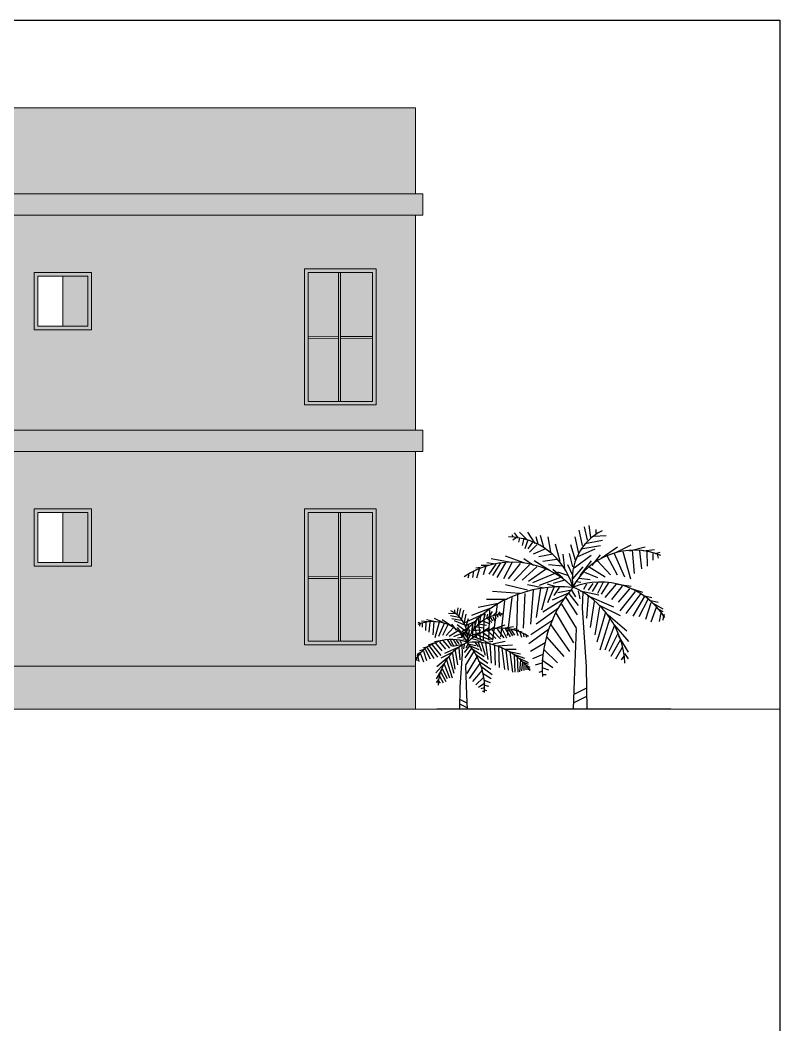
# Model space of a CAD drawing. Header units: inches. Extents: x -179 to 300, y 123 to 718.
# Drawn here: x 264.57 to 299.89, y 423.18 to 469.87 of the extents above; entities that cross this region are included whole.
import ezdxf

# ---------------------------------------------------------------- set-up
doc = ezdxf.new("R2010")
doc.units = ezdxf.units.IN
doc.header["$MEASUREMENT"] = 0
doc.layers.add('BN', color=1, linetype='Continuous')
doc.layers.add('SHADE', color=250, linetype='Continuous', lineweight=5)

# ---------------------------------------------------------------- blocks, each defined once
blk = doc.blocks.new('A$C353D2B1A')
at = {"layer": 'BN', "color": 3}
for p, q in [((2.402, 2.361), (2.359, 2.547)), ((2.446, 2.398), (2.424, 2.566)), ((1.366, 2.398), (1.351, 2.436)), ((1.409, 2.398), (1.359, 2.361)), ((1.438, 2.389), (1.38, 2.463)), ((1.453, 2.389), (1.438, 2.333)), ((1.562, 2.361), (1.453, 2.473)), ((1.511, 2.389), (1.489, 2.287)), ((1.67, 2.315), (1.569, 2.473)), ((1.714, 2.305), (1.685, 2.408)), ((1.794, 2.259), (1.743, 2.426)), ((1.888, 2.194), (1.852, 2.408)), ((2.279, 2.175), (2.228, 2.408)), ((2.33, 2.287), (2.286, 2.501)), ((2.489, 2.417), (2.663, 2.426)), ((2.518, 2.51), (2.518, 2.445)), ((1.562, 2.352), (1.525, 2.24)), ((1.634, 2.333), (1.569, 2.24)), ((1.692, 2.296), (1.591, 2.194)), ((2.018, 2.064), (1.953, 2.305)), ((2.236, 2.082), (2.17, 2.296)), ((2.308, 2.24), (2.584, 2.287)), ((2.366, 2.315), (2.613, 2.361)), ((2.591, 2.11), (2.823, 2.268)), ((2.808, 2.194), (3.011, 2.296)), ((2.99, 2.213), (3.207, 2.268)), ((1.511, 2.045), (1.257, 2.138)), ((1.815, 2.24), (1.641, 2.166)), ((1.917, 2.166), (1.721, 2.129)), ((2.083, 1.962), (2.062, 2.166)), ((2.199, 1.989), (2.149, 2.175)), ((2.453, 2.147), (2.214, 1.971)), ((2.257, 2.129), (2.511, 2.24)), ((2.468, 2.008), (2.584, 2.157)), ((2.678, 2.138), (2.816, 1.878)), ((2.772, 2.175), (2.917, 1.85)), ((2.895, 2.203), (3.004, 1.822)), ((3.026, 2.222), (3.055, 1.897)), ((3.127, 2.213), (3.156, 1.962)), ((3.185, 2.213), (3.337, 2.231)), ((3.229, 2.203), (3.236, 1.999)), ((3.316, 2.175), (3.316, 2.082)), ((3.352, 2.175), (3.417, 2.194)), ((3.374, 2.166), (3.388, 2.11)), ((0.902, 1.98), (0.844, 1.971)), ((0.895, 1.971), (0.851, 1.832)), ((1.018, 2.008), (0.916, 2.008)), ((0.982, 1.999), (0.945, 1.878)), ((1.112, 2.027), (0.996, 2.045)), ((1.119, 2.027), (1.025, 1.887)), ((1.308, 2.055), (1.054, 2.101)), ((1.185, 2.045), (1.076, 1.869)), ((1.257, 2.045), (1.134, 1.841)), ((1.344, 2.045), (1.228, 1.822)), ((1.46, 2.036), (1.293, 1.822)), ((1.591, 2.017), (1.373, 1.794)), ((1.692, 1.989), (1.489, 1.804)), ((1.649, 2.008), (1.511, 2.101)), ((1.881, 1.934), (1.656, 2.073)), ((1.975, 2.092), (1.779, 2.064)), ((2.055, 1.999), (1.859, 2.017)), ((2.199, 1.869), (2.127, 2.017)), ((2.337, 1.989), (2.192, 1.822)), ((2.453, 2.073), (2.294, 1.869)), ((2.424, 1.989), (2.649, 1.85)), ((2.54, 2.073), (2.721, 1.878)), ((0.743, 1.878), (0.728, 1.832)), ((0.808, 1.934), (0.793, 1.841)), ((1.815, 1.952), (1.576, 1.785)), ((1.946, 1.897), (1.634, 1.766)), ((2.026, 1.841), (1.728, 1.729)), ((2.055, 1.832), (1.917, 1.952)), ((2.127, 1.869), (1.989, 1.915)), ((2.286, 1.832), (2.439, 1.813)), ((2.359, 1.915), (2.54, 1.841)), ((1.562, 1.664), (1.257, 1.739)), ((1.794, 1.692), (1.562, 1.739)), ((1.743, 1.692), (1.685, 1.283)), ((1.844, 1.692), (1.757, 1.385)), ((1.96, 1.711), (1.844, 1.748)), ((1.931, 1.701), (1.844, 1.488)), ((2.083, 1.804), (1.924, 1.757)), ((2.004, 1.701), (1.931, 1.59)), ((2.25, 1.785), (2.308, 1.776)), ((2.388, 1.748), (2.344, 1.674)), ((2.475, 1.757), (2.41, 1.664)), ((2.547, 1.776), (2.468, 1.646)), ((2.62, 1.776), (2.54, 1.618)), ((2.7, 1.776), (2.591, 1.608)), ((2.801, 1.748), (2.642, 1.562)), ((2.888, 1.72), (2.736, 1.534)), ((2.823, 1.748), (3.011, 1.72)), ((1.453, 1.618), (1.076, 1.646)), ((1.344, 1.562), (1.279, 1.032)), ((1.424, 1.599), (1.409, 1.079)), ((1.525, 1.618), (1.504, 1.135)), ((1.641, 1.664), (1.605, 1.19)), ((2.076, 1.543), (1.779, 1.358)), ((2.127, 1.618), (1.91, 1.525)), ((2.178, 1.664), (1.989, 1.627)), ((2.098, 1.562), (2.257, 1.32)), ((2.142, 1.618), (2.272, 1.451)), ((2.178, 1.664), (2.236, 1.571)), ((2.272, 1.655), (2.294, 1.543)), ((2.301, 1.655), (2.562, 1.599)), ((2.337, 1.636), (2.326, 1.419)), ((2.41, 1.581), (2.388, 1.274)), ((2.395, 1.59), (2.765, 1.432)), ((2.99, 1.683), (2.83, 1.497)), ((3.069, 1.646), (2.852, 1.376)), ((3.149, 1.618), (2.939, 1.339)), ((3.026, 1.683), (3.171, 1.636)), ((3.193, 1.571), (3.033, 1.302)), ((3.178, 1.59), (3.301, 1.562)), ((0.583, 1.325), (0.595, 1.419)), ((0.608, 1.304), (0.632, 1.408)), ((1.076, 1.423), (0.779, 1.311)), ((1.156, 1.478), (0.873, 1.423)), ((1.279, 1.534), (0.989, 1.534)), ((1.141, 1.469), (1.076, 0.967)), ((1.243, 1.516), (1.185, 1.014)), ((1.997, 1.413), (1.685, 1.19)), ((2.04, 1.469), (2.243, 1.135)), ((2.497, 1.506), (2.439, 1.144)), ((2.569, 1.432), (2.504, 1.042)), ((2.555, 1.46), (2.859, 1.311)), ((3.243, 1.534), (3.12, 1.293)), ((3.287, 1.488), (3.214, 1.255)), ((3.265, 1.525), (3.388, 1.497)), ((3.359, 1.423), (3.287, 1.218)), ((3.323, 1.478), (3.453, 1.404)), ((0.379, 1.21), (0.265, 1.267)), ((0.559, 1.335), (0.461, 1.34)), ((0.628, 1.278), (0.489, 1.304)), ((0.542, 1.387), (0.542, 1.351)), ((0.648, 1.262), (0.673, 1.382)), ((0.677, 1.199), (0.705, 1.33)), ((0.909, 1.311), (0.685, 1.209)), ((0.701, 1.147), (0.738, 1.267)), ((0.824, 1.136), (0.86, 1.272)), ((0.873, 1.265), (0.902, 0.977)), ((0.897, 1.21), (0.917, 1.33)), ((0.96, 1.348), (0.945, 0.967)), ((0.95, 1.246), (0.979, 1.34)), ((0.995, 1.272), (1.011, 1.33)), ((1.007, 1.267), (1.064, 1.21)), ((1.032, 1.385), (1.018, 0.967)), ((1.019, 1.278), (1.076, 1.366)), ((1.04, 1.288), (1.076, 1.236)), ((1.08, 1.304), (1.142, 1.366)), ((1.08, 1.298), (1.101, 1.236)), ((1.109, 1.319), (1.121, 1.262)), ((1.142, 1.319), (1.15, 1.288)), ((1.15, 1.319), (1.182, 1.361)), ((1.166, 1.325), (1.195, 1.304)), ((1.191, 1.325), (1.199, 1.345)), ((1.96, 1.348), (2.207, 0.93)), ((2.649, 1.339), (2.533, 0.939)), ((2.714, 1.274), (2.576, 0.828)), ((2.692, 1.32), (2.953, 1.097)), ((3.403, 1.395), (3.453, 1.367)), ((3.424, 1.348), (3.403, 1.227)), ((3.461, 1.311), (3.453, 1.246)), ((3.461, 1.32), (3.482, 1.32)), ((0.073, 1.199), (0.037, 1.21)), ((0.061, 1.194), (0.053, 1.163)), ((0.167, 1.22), (0.082, 1.23)), ((0.094, 1.199), (0.094, 1.147)), ((0.143, 1.215), (0.139, 1.1)), ((0.277, 1.22), (0.155, 1.251)), ((0.2, 1.22), (0.183, 1.079)), ((0.257, 1.225), (0.241, 1.042)), ((0.33, 1.215), (0.269, 1)), ((0.4, 1.199), (0.318, 1.016)), ((0.502, 1.163), (0.371, 1.251)), ((0.453, 1.178), (0.375, 1.032)), ((0.53, 1.142), (0.428, 1.032)), ((0.661, 1.236), (0.506, 1.262)), ((0.571, 1.105), (0.506, 1.189)), ((0.689, 1.173), (0.546, 1.236)), ((0.579, 1.183), (0.714, 1.084)), ((0.579, 1.142), (0.669, 1.027)), ((0.75, 1.144), (0.648, 1.088)), ((0.815, 1.218), (0.685, 1.162)), ((0.722, 1.095), (0.75, 1.199)), ((0.743, 1.125), (0.743, 1.023)), ((0.787, 1.079), (0.799, 1.194)), ((0.793, 1.19), (0.793, 1.004)), ((0.822, 1.218), (0.851, 0.995)), ((0.848, 1.152), (0.958, 1.136)), ((0.881, 1.194), (0.991, 1.173)), ((0.901, 1.063), (1.027, 1.142)), ((0.938, 1.236), (1.036, 1.194)), ((1.032, 1.105), (1.109, 1.157)), ((1.109, 1.126), (1.252, 1.178)), ((1.203, 1.126), (1.268, 1)), ((1.223, 1.131), (1.366, 1.157)), ((1.252, 1.126), (1.321, 1.011)), ((1.293, 1.126), (1.354, 1.027)), ((1.333, 1.115), (1.399, 1.126)), ((1.917, 1.246), (1.612, 1.042)), ((1.888, 1.181), (2.149, 0.809)), ((2.772, 1.162), (2.642, 0.828)), ((2.772, 1.181), (2.975, 0.949)), ((0.595, 1.095), (0.469, 1.016)), ((0.632, 1.053), (0.53, 1.011)), ((0.673, 1.006), (0.587, 0.995)), ((0.692, 1.079), (0.634, 1.032)), ((0.644, 1.095), (0.726, 1)), ((0.706, 1.088), (0.692, 1.023)), ((0.722, 1.027), (0.762, 1.11)), ((0.762, 1.027), (0.84, 1.053)), ((0.787, 0.99), (0.877, 0.964)), ((0.803, 1.1), (0.913, 1.11)), ((0.803, 1.006), (0.881, 1.074)), ((0.82, 1.011), (0.987, 0.948)), ((0.864, 1.042), (1.04, 0.969)), ((0.938, 1.074), (1.072, 0.98)), ((1.007, 1.095), (1.121, 0.99)), ((1.064, 1.11), (1.187, 0.985)), ((1.138, 1.121), (1.231, 1)), ((1.329, 1.115), (1.382, 1.037)), ((1.386, 1.105), (1.443, 1.105)), ((1.407, 1.1), (1.427, 1.032)), ((1.452, 1.089), (1.484, 1.084)), ((1.456, 1.084), (1.48, 1.006)), ((1.505, 1.063), (1.513, 1.011)), ((1.541, 1.032), (1.549, 1.006)), ((1.859, 1.116), (1.583, 0.912)), ((1.83, 1.014), (2.069, 0.735)), ((2.823, 1.051), (2.7, 0.809)), ((2.837, 1.023), (2.968, 0.8)), ((0.171, 0.87), (0.102, 0.854)), ((0.163, 0.859), (0.253, 0.708)), ((0.257, 0.922), (0.175, 0.896)), ((0.188, 0.885), (0.306, 0.729)), ((0.232, 0.901), (0.355, 0.75)), ((0.371, 0.959), (0.265, 0.943)), ((0.277, 0.922), (0.367, 0.818)), ((0.334, 0.943), (0.42, 0.838)), ((0.383, 0.959), (0.473, 0.854)), ((0.612, 0.87), (0.404, 0.781)), ((0.44, 0.974), (0.502, 0.88)), ((0.485, 0.974), (0.53, 0.885)), ((0.665, 0.906), (0.518, 0.875)), ((0.526, 0.974), (0.571, 0.901)), ((0.567, 0.964), (0.603, 0.912)), ((0.603, 0.865), (0.616, 0.692)), ((0.616, 0.959), (0.64, 0.917)), ((0.644, 0.896), (0.65, 0.774)), ((0.693, 0.98), (0.661, 0.974)), ((0.681, 0.906), (0.669, 0.844)), ((0.754, 0.885), (0.681, 0.791)), ((0.779, 0.854), (0.689, 0.718)), ((0.734, 0.912), (0.701, 0.859)), ((0.734, 0.912), (0.84, 0.891)), ((0.762, 0.885), (0.885, 0.833)), ((0.791, 0.844), (0.958, 0.739)), ((0.832, 0.933), (0.873, 0.87)), ((0.856, 0.938), (0.921, 0.959)), ((0.873, 0.933), (0.921, 0.812)), ((0.921, 0.927), (0.97, 0.755)), ((0.95, 0.927), (1.08, 0.953)), ((0.979, 0.927), (1.011, 0.697)), ((1.036, 0.912), (1.056, 0.645)), ((1.08, 0.912), (1.252, 0.953)), ((1.101, 0.885), (1.113, 0.614)), ((1.142, 0.885), (1.354, 0.901)), ((1.158, 0.875), (1.166, 0.582)), ((1.203, 0.854), (1.24, 0.556)), ((1.808, 0.93), (1.605, 0.809)), ((2.859, 0.967), (2.729, 0.735)), ((2.888, 0.865), (2.794, 0.698)), ((0.012, 0.718), (0, 0.718)), ((0.012, 0.713), (0.016, 0.676)), ((0.09, 0.807), (0.016, 0.765)), ((0.045, 0.76), (0.016, 0.744)), ((0.033, 0.734), (0.045, 0.666)), ((0.122, 0.833), (0.053, 0.818)), ((0.069, 0.776), (0.11, 0.661)), ((0.11, 0.812), (0.151, 0.682)), ((0.135, 0.838), (0.204, 0.703)), ((0.444, 0.718), (0.298, 0.593)), ((0.522, 0.797), (0.351, 0.713)), ((0.469, 0.729), (0.534, 0.504)), ((0.514, 0.781), (0.55, 0.561)), ((0.555, 0.823), (0.587, 0.619)), ((0.811, 0.802), (0.697, 0.614)), ((0.856, 0.734), (0.718, 0.499)), ((0.836, 0.77), (1.011, 0.645)), ((1.24, 0.838), (1.403, 0.838)), ((1.26, 0.828), (1.293, 0.546)), ((1.309, 0.807), (1.468, 0.776)), ((1.317, 0.802), (1.354, 0.52)), ((1.354, 0.776), (1.521, 0.713)), ((1.378, 0.755), (1.386, 0.52)), ((1.419, 0.734), (1.427, 0.52)), ((1.447, 0.713), (1.574, 0.655)), ((1.779, 0.763), (1.634, 0.707)), ((1.794, 0.837), (1.982, 0.651)), ((2.91, 0.744), (2.874, 0.689)), ((2.917, 0.781), (2.968, 0.707)), ((0.4, 0.64), (0.285, 0.509)), ((0.371, 0.567), (0.44, 0.431)), ((0.4, 0.629), (0.473, 0.441)), ((0.432, 0.692), (0.51, 0.441)), ((0.897, 0.64), (0.75, 0.431)), ((0.881, 0.676), (1.052, 0.561)), ((0.913, 0.603), (1.068, 0.488)), ((1.468, 0.687), (1.452, 0.525)), ((1.496, 0.661), (1.48, 0.535)), ((1.5, 0.661), (1.574, 0.629)), ((1.513, 0.645), (1.513, 0.54)), ((1.537, 0.619), (1.594, 0.588)), ((1.541, 0.608), (1.541, 0.551)), ((1.562, 0.588), (1.57, 0.551)), ((1.57, 0.582), (1.602, 0.556)), ((1.765, 0.642), (1.67, 0.614)), ((1.765, 0.689), (1.917, 0.586)), ((1.779, 0.577), (1.859, 0.549)), ((0.363, 0.551), (0.289, 0.425)), ((0.334, 0.462), (0.387, 0.368)), ((0.351, 0.52), (0.424, 0.389)), ((0.93, 0.546), (0.795, 0.389)), ((0.95, 0.446), (0.844, 0.342)), ((0.942, 0.499), (1.056, 0.431)), ((1.772, 0.531), (1.721, 0.512)), ((1.772, 0.484), (1.823, 0.484)), ((0.318, 0.415), (0.289, 0.373)), ((0.322, 0.394), (0.342, 0.363)), ((0.966, 0.363), (0.881, 0.305)), ((0.958, 0.3), (0.913, 0.284)), ((0.958, 0.405), (1.04, 0.373)), ((0.966, 0.337), (1.019, 0.321)), ((2.39, 0.296), (2.209, 0.207)), ((0.614, 0.142), (0.716, 0.092)), ((0.962, 0.248), (0.934, 0.248)), ((0.962, 0.274), (0.991, 0.263)), ((2.39, 0.18), (2.209, 0.09)), ((0.614, 0.077), (0.716, 0.026))]:
    blk.add_line(p, q, dxfattribs=at)
at = {"layer": 'BN'}
blk.add_line((3.568, 0), (0.297, 0), dxfattribs=at)
at = {"layer": 'BN', "color": 3}
for points in [[(2.326, 1.418), (2.383, 0.591), (2.391, 0)], [(2.242, 1.129), (2.216, 0.404), (2.202, 0)], [(0.651, 0.773), (0.619, 0.308), (0.614, 0)], [(0.698, 0.61), (0.712, 0.203), (0.719, 0)]]:
    blk.add_lwpolyline(points, dxfattribs=at)
for centre, radius, start, end in [((1.277, 1.456), 0.952, 16.118, 88.5968), ((2.928, 1.826), 0.739, 115.8877, 189.715), ((3.052, 1.25), 0.971, 67.4695, 152.3288), ((1.349, 0.847), 1.207, 45.6787, 123.8073), ((2.019, -0.001), 1.711, 84.1773, 144.0122), ((3.467, 0.569), 1.699, 138.6215, 183.8057), ((2.584, 0.712), 1.064, 32.4678, 111.6169), ((1.697, 0.587), 1.228, 2.5867, 66.2408), ((0.312, 1.003), 0.416, 350.285, 64.1123), ((1.24, 0.794), 0.536, 91.4032, 163.882), ((0.242, 0.679), 0.546, 27.6712, 112.5305), ((1.2, 0.452), 0.679, 56.1927, 134.3213), ((0.505, 0.376), 0.599, 68.3831, 147.5322), ((1.004, 0.305), 0.691, 113.7592, 177.4133), ((0.823, -0.025), 0.963, 35.9878, 95.8227), ((0.009, 0.296), 0.956, 356.1943, 41.3785)]:
    blk.add_arc(centre, radius, start, end, dxfattribs=at)

msp = doc.modelspace()

# ---------------------------------------------------------------- hatches: boundary and pattern name
at = {"lineweight": 0, "true_color": 0xcecce6}
h = msp.add_hatch(color=254, dxfattribs=at)
h.dxf.hatch_style = 1
h.paths.add_polyline_path([(235.03753, 460.80732), (235.03753, 450.82387), (282.95806, 450.82387), (282.95806, 460.80732)])
h.paths.add_polyline_path([(250.51187, 458.31146), (253.83968, 458.31146), (253.83968, 451.98861), (250.51187, 451.98861)], flags=16)
h.paths.add_polyline_path([(250.67826, 458.14506), (253.67329, 458.14506), (253.67329, 452.155), (250.67826, 452.155)], flags=0)
h.paths.add_polyline_path([(239.03091, 455.48281), (236.36865, 455.48281), (236.36865, 458.14506), (239.03091, 458.14506)], flags=16)
h.paths.add_polyline_path([(238.86452, 455.6492), (236.53504, 455.6492), (236.53504, 457.97867), (238.86452, 457.97867)], flags=0)
h.paths.add_polyline_path([(257.83306, 458.31146), (261.16087, 458.31146), (261.16087, 451.98861), (257.83306, 451.98861)], flags=16)
h.paths.add_polyline_path([(257.99945, 458.14506), (260.99448, 458.14506), (260.99448, 452.155), (257.99945, 452.155)], flags=0)
h.paths.add_polyline_path([(265.22843, 458.14506), (267.89069, 458.14506), (267.89069, 455.48281), (265.22843, 455.48281)], flags=16)
h.paths.add_polyline_path([(265.39482, 457.97867), (267.72429, 457.97867), (267.72429, 455.6492), (265.39482, 455.6492)], flags=0)
h.paths.add_polyline_path([(277.79995, 458.31146), (281.12776, 458.31146), (281.12776, 451.98861), (277.79995, 451.98861)], flags=16)
h.paths.add_polyline_path([(277.96634, 458.14506), (280.96137, 458.14506), (280.96137, 452.155), (277.96634, 452.155)], flags=0)
h.paths.add_polyline_path([(235.03753, 465.79904), (235.03753, 461.80566), (282.95806, 461.80566), (282.95806, 465.79904)])
h.paths.add_polyline_path([(235.03753, 449.82553), (235.03753, 439.84208), (282.95806, 439.84208), (282.95806, 449.82553)])
h.paths.add_polyline_path([(246.18571, 447.16328), (246.18571, 440.84043), (242.85789, 440.84043), (242.85789, 447.16328)], flags=16)
h.paths.add_polyline_path([(246.01932, 446.99689), (246.01932, 441.00682), (243.02428, 441.00682), (243.02428, 446.99689)], flags=0)
h.paths.add_polyline_path([(250.51187, 447.16328), (253.83968, 447.16328), (253.83968, 440.84043), (250.51187, 440.84043)], flags=16)
h.paths.add_polyline_path([(250.67826, 446.99689), (253.67329, 446.99689), (253.67329, 441.00682), (250.67826, 441.00682)], flags=0)
h.paths.add_polyline_path([(239.86286, 447.16328), (239.86286, 440.84043), (236.53504, 440.84043), (236.53504, 447.16328)], flags=16)
h.paths.add_polyline_path([(239.69647, 446.99689), (239.69647, 441.00682), (236.70144, 441.00682), (236.70144, 446.99689)], flags=0)
h.paths.add_polyline_path([(257.83306, 447.16328), (261.16087, 447.16328), (261.16087, 440.84043), (257.83306, 440.84043)], flags=16)
h.paths.add_polyline_path([(257.99945, 446.99689), (260.99448, 446.99689), (260.99448, 441.00682), (257.99945, 441.00682)], flags=0)
h.paths.add_polyline_path([(265.22843, 447.16328), (267.89069, 447.16328), (267.89069, 444.50102), (265.22843, 444.50102)], flags=16)
h.paths.add_polyline_path([(265.39482, 446.99689), (267.72429, 446.99689), (267.72429, 444.66742), (265.39482, 444.66742)], flags=0)
h.paths.add_polyline_path([(277.79995, 447.16328), (281.12776, 447.16328), (281.12776, 440.84043), (277.79995, 440.84043)], flags=16)
h.paths.add_polyline_path([(277.96634, 446.99689), (280.96137, 446.99689), (280.96137, 441.00682), (277.96634, 441.00682)], flags=0)
at = {"lineweight": 0}
h = msp.add_hatch(dxfattribs=at)
h.set_pattern_fill('AR-B816C', color=34, scale=3.327815)
h.set_pattern_definition([(0, (663.195, -138.383), (26.6225, 26.6225), [51.9971, -1.248]), (0, (636.573, -137.136), (26.6225, 26.6225), [51.9971, -1.248]), (90, (663.195, -138.383), (-26.6225, 26.6225), [-27.8704, 25.3746]), (90, (661.947, -138.383), (-26.6225, 26.6225), [-27.8704, 25.3746])])
h.paths.add_polyline_path([(234.70475, 461.80566), (234.70475, 460.80732), (235.03753, 460.80732), (283.29084, 460.80732), (283.29084, 461.80566)])
h.paths.add_polyline_path([(283.29084, 449.82553), (283.29084, 450.82387), (234.70475, 450.82387), (234.70475, 449.82553), (235.03753, 449.82553)])
h = msp.add_hatch(dxfattribs=at)
h.set_pattern_fill('AR-B816C', color=34, scale=0.029285)
h.set_pattern_definition([(0, (663.19505, -138.38347), (0.23427816, 0.23427816), [0.45757453, -0.01098179]), (0, (662.96077, -138.37249), (0.23427816, 0.23427816), [0.45757453, -0.01098179]), (90, (663.19505, -138.38347), (-0.23427816, 0.23427816), [-0.24525995, 0.22329637]), (90, (663.18407, -138.38347), (-0.23427816, 0.23427816), [-0.24525995, 0.22329637])])
h.paths.add_polyline_path([(283.29084, 460.80732), (283.29084, 461.80566), (234.70475, 461.80566), (234.70475, 460.80732)])
h.paths.add_polyline_path([(283.29084, 449.82553), (283.29084, 450.82387), (234.70475, 450.82387), (234.70475, 449.82553), (235.03753, 449.82553)])
h = msp.add_hatch(color=34, dxfattribs=at)
h.dxf.hatch_style = 1
h.paths.add_polyline_path([(265.22843, 455.48281), (267.89069, 455.48281), (267.89069, 458.14506), (265.22843, 458.14506)])
h.paths.add_polyline_path([(265.39482, 455.6492), (267.72429, 455.6492), (267.72429, 457.97867), (265.39482, 457.97867)], flags=16)
h = msp.add_hatch(color=34, dxfattribs=at)
h.dxf.hatch_style = 1
h.paths.add_polyline_path([(281.12776, 458.31146), (277.79995, 458.31146), (277.79995, 451.98861), (281.12776, 451.98861)])
h.paths.add_polyline_path([(280.96137, 458.14506), (280.96137, 452.155), (277.96634, 452.155), (277.96634, 458.14506)], flags=16)
h.paths.add_polyline_path([(279.46386, 458.14506), (279.38066, 458.14506), (279.38066, 452.155), (279.46386, 452.155)], flags=0)
h.paths.add_polyline_path([(280.96137, 455.17462), (279.46386, 455.16233), (279.46386, 455.07913), (280.96137, 455.09142)], flags=0)
h.paths.add_polyline_path([(279.38066, 455.16164), (277.96634, 455.15003), (277.96634, 455.06683), (279.38066, 455.07845)], flags=0)
h = msp.add_hatch(color=34, dxfattribs=at)
h.dxf.hatch_style = 1
h.paths.add_polyline_path([(280.96137, 455.17462), (279.46386, 455.16233), (279.46386, 455.07913), (280.96137, 455.09142)])
h.paths.add_polyline_path([(279.46386, 458.14506), (279.38066, 458.14506), (279.38066, 452.155), (279.46386, 452.155)])
h.paths.add_polyline_path([(279.38066, 455.16164), (277.96634, 455.15003), (277.96634, 455.06683), (279.38066, 455.07845)])
h = msp.add_hatch(color=3, dxfattribs=at)
h.dxf.hatch_style = 1
h.set_gradient(color1=(173, 221, 247))
h.paths.add_polyline_path([(279.38066, 458.14506), (277.96634, 458.14506), (277.96634, 455.15003), (279.38066, 455.16164)])
h.paths.add_polyline_path([(280.96137, 458.14506), (279.46386, 458.14506), (279.46386, 455.16233), (280.96137, 455.17462)])
h.paths.add_polyline_path([(279.38066, 455.07845), (277.96634, 455.06683), (277.96634, 452.155), (279.38066, 452.155)])
h.paths.add_polyline_path([(280.96137, 455.09142), (279.46386, 455.07913), (279.46386, 452.155), (280.96137, 452.155)])
h = msp.add_hatch(color=3, dxfattribs=at)
h.dxf.hatch_style = 1
h.set_gradient(color1=(173, 221, 247))
h.paths.add_polyline_path([(266.55956, 457.97867), (265.39482, 457.97867), (265.39482, 455.6492), (266.55956, 455.6492)], flags=16)
h.paths.add_polyline_path([(267.72429, 457.97867), (265.39482, 457.97867), (265.39482, 455.6492), (267.72429, 455.6492)])
h = msp.add_hatch(color=34, dxfattribs=at)
h.dxf.hatch_style = 1
h.paths.add_polyline_path([(265.22843, 444.50102), (267.89069, 444.50102), (267.89069, 447.16328), (265.22843, 447.16328)])
h.paths.add_polyline_path([(265.39482, 444.66742), (267.72429, 444.66742), (267.72429, 446.99689), (265.39482, 446.99689)], flags=16)
h = msp.add_hatch(color=3, dxfattribs=at)
h.dxf.hatch_style = 1
h.set_gradient(color1=(173, 221, 247))
h.paths.add_polyline_path([(266.55956, 446.99689), (265.39482, 446.99689), (265.39482, 444.66742), (266.55956, 444.66742)], flags=16)
h.paths.add_polyline_path([(267.72429, 446.99689), (265.39482, 446.99689), (265.39482, 444.66742), (267.72429, 444.66742)])
h = msp.add_hatch(color=34, dxfattribs=at)
h.dxf.hatch_style = 1
h.paths.add_polyline_path([(281.12776, 447.16328), (277.79995, 447.16328), (277.79995, 440.84043), (281.12776, 440.84043)])
h.paths.add_polyline_path([(280.96137, 446.99689), (280.96137, 441.00682), (277.96634, 441.00682), (277.96634, 446.99689)], flags=16)
h.paths.add_polyline_path([(279.46386, 446.99689), (279.38066, 446.99689), (279.38066, 441.00682), (279.46386, 441.00682)], flags=0)
h.paths.add_polyline_path([(280.96137, 444.02644), (279.46386, 444.01415), (279.46386, 443.93095), (280.96137, 443.94325)], flags=0)
h.paths.add_polyline_path([(279.38066, 444.01346), (277.96634, 444.00185), (277.96634, 443.91865), (279.38066, 443.93027)], flags=0)
h = msp.add_hatch(color=34, dxfattribs=at)
h.dxf.hatch_style = 1
h.paths.add_polyline_path([(280.96137, 444.02644), (279.46386, 444.01415), (279.46386, 443.93095), (280.96137, 443.94325)])
h.paths.add_polyline_path([(279.46386, 446.99689), (279.38066, 446.99689), (279.38066, 441.00682), (279.46386, 441.00682)])
h.paths.add_polyline_path([(279.38066, 444.01346), (277.96634, 444.00185), (277.96634, 443.91865), (279.38066, 443.93027)])
h = msp.add_hatch(color=3, dxfattribs=at)
h.dxf.hatch_style = 1
h.set_gradient(color1=(173, 221, 247))
h.paths.add_polyline_path([(279.38066, 446.99689), (277.96634, 446.99689), (277.96634, 444.00185), (279.38066, 444.01346)])
h.paths.add_polyline_path([(280.96137, 446.99689), (279.46386, 446.99689), (279.46386, 444.01415), (280.96137, 444.02644)])
h.paths.add_polyline_path([(279.38066, 443.93027), (277.96634, 443.91865), (277.96634, 441.00682), (279.38066, 441.00682)])
h.paths.add_polyline_path([(280.96137, 443.94325), (279.46386, 443.93095), (279.46386, 441.00682), (280.96137, 441.00682)])
at = {"lineweight": 0, "true_color": 0xcecce6}
h = msp.add_hatch(color=254, dxfattribs=at)
h.dxf.hatch_style = 1
h.paths.add_polyline_path([(282.95806, 437.84539), (282.95806, 439.84208), (235.03753, 439.84208), (231.70971, 439.84208), (231.70971, 439.34291), (230.71137, 439.34291), (230.71137, 438.84374), (229.71302, 438.84374), (229.71302, 438.34457), (228.71468, 438.34457), (228.71468, 437.84539)])

# ---------------------------------------------------------------- linework, layer by layer
at = {"color": 240, "true_color": 0xed1f24}
for p, q in [((144.85777, 469.87186), (299.89484, 469.87186)), ((299.89484, 469.87186), (299.89484, 369.37692))]:
    msp.add_line(p, q, dxfattribs=at)
at = {"color": 3, "lineweight": 0}
for p, q in [((235.03753, 465.79904), (282.95806, 465.79904)), ((234.70475, 461.80566), (283.29084, 461.80566)), ((283.29084, 460.80732), (283.29084, 461.80566)), ((234.70475, 460.80732), (283.29084, 460.80732)), ((235.03753, 460.80732), (283.29084, 460.80732)), ((265.22843, 458.14506), (267.89069, 458.14506)), ((277.79995, 458.31146), (281.12776, 458.31146)), ((266.55956, 457.97867), (266.55956, 455.6492)), ((265.22843, 455.48281), (267.89069, 455.48281)), ((277.79995, 451.98861), (281.12776, 451.98861)), ((234.70475, 450.82387), (283.29084, 450.82387)), ((283.29084, 449.82553), (283.29084, 450.82387)), ((235.03753, 449.82553), (283.29084, 449.82553)), ((235.03753, 449.82553), (283.29084, 449.82553)), ((265.22843, 447.16328), (267.89069, 447.16328)), ((266.55956, 446.99689), (266.55956, 444.66742)), ((277.79995, 447.16328), (281.12776, 447.16328)), ((265.22843, 444.50102), (267.89069, 444.50102)), ((277.79995, 440.84043), (281.12776, 440.84043)), ((235.03753, 439.84208), (282.95806, 439.84208)), ((144.85777, 437.84539), (299.89484, 437.84539))]:
    msp.add_line(p, q, dxfattribs=at)
at = {"color": 40, "lineweight": 0, "true_color": 0xf8d731}
for p, q in [((282.95806, 465.79904), (282.95806, 461.80566)), ((282.95806, 465.79904), (282.95806, 461.80566)), ((282.95806, 460.80732), (282.95806, 450.82387)), ((265.22843, 458.14506), (265.22843, 455.48281)), ((267.89069, 458.14506), (267.89069, 455.48281)), ((277.79995, 458.31146), (277.79995, 451.98861)), ((281.12776, 458.31146), (281.12776, 451.98861)), ((282.95806, 449.82553), (282.95806, 437.84539)), ((265.22843, 447.16328), (265.22843, 444.50102)), ((267.89069, 447.16328), (267.89069, 444.50102)), ((277.79995, 447.16328), (277.79995, 440.84043)), ((281.12776, 447.16328), (281.12776, 440.84043))]:
    msp.add_line(p, q, dxfattribs=at)
at = {"color": 18, "lineweight": 0, "true_color": 0x000000}
for p, q in [((279.38066, 458.14506), (279.38066, 452.155)), ((279.46386, 458.14506), (279.46386, 452.155)), ((277.96634, 455.15003), (279.38066, 455.16164)), ((277.96702, 455.06684), (279.38066, 455.07845)), ((279.46386, 455.16233), (280.96137, 455.17462)), ((279.46386, 455.07913), (280.96206, 455.09143)), ((279.38066, 446.99689), (279.38066, 441.00682)), ((279.46386, 446.99689), (279.46386, 441.00682)), ((277.96634, 444.00185), (279.38066, 444.01346)), ((277.96702, 443.91866), (279.38066, 443.93027)), ((279.46386, 444.01415), (280.96137, 444.02644)), ((279.46386, 443.93095), (280.96206, 443.94325))]:
    msp.add_line(p, q, dxfattribs=at)
at = {"color": 3, "lineweight": 0}
for points in [[(265.22843, 458.14506), (267.89069, 458.14506), (267.89069, 455.48281), (265.22843, 455.48281)], [(265.39482, 457.97867), (267.72429, 457.97867), (267.72429, 455.6492), (265.39482, 455.6492)], [(265.22843, 447.16328), (267.89069, 447.16328), (267.89069, 444.50102), (265.22843, 444.50102)], [(265.39482, 446.99689), (267.72429, 446.99689), (267.72429, 444.66742), (265.39482, 444.66742)]]:
    msp.add_lwpolyline(points, close=True, dxfattribs=at)
at = {"color": 34, "lineweight": 0}
for points in [[(277.79995, 458.31146), (281.12776, 458.31146), (281.12776, 451.98861), (277.79995, 451.98861)], [(277.96634, 458.14506), (280.96137, 458.14506), (280.96137, 452.155), (277.96634, 452.155)], [(277.79995, 447.16328), (281.12776, 447.16328), (281.12776, 440.84043), (277.79995, 440.84043)], [(277.96634, 446.99689), (280.96137, 446.99689), (280.96137, 441.00682), (277.96634, 441.00682)]]:
    msp.add_lwpolyline(points, close=True, dxfattribs=at)

# ---------------------------------------------------------------- block references
at = {"layer": 'SHADE', "lineweight": 0, "xscale": 3.327814762765172, "yscale": 3.327814762765172, "zscale": 3.327814762765172}
msp.add_blockref('A$C353D2B1A', (282.95806, 437.8454), dxfattribs=at)

doc.saveas('drawing.dxf')
